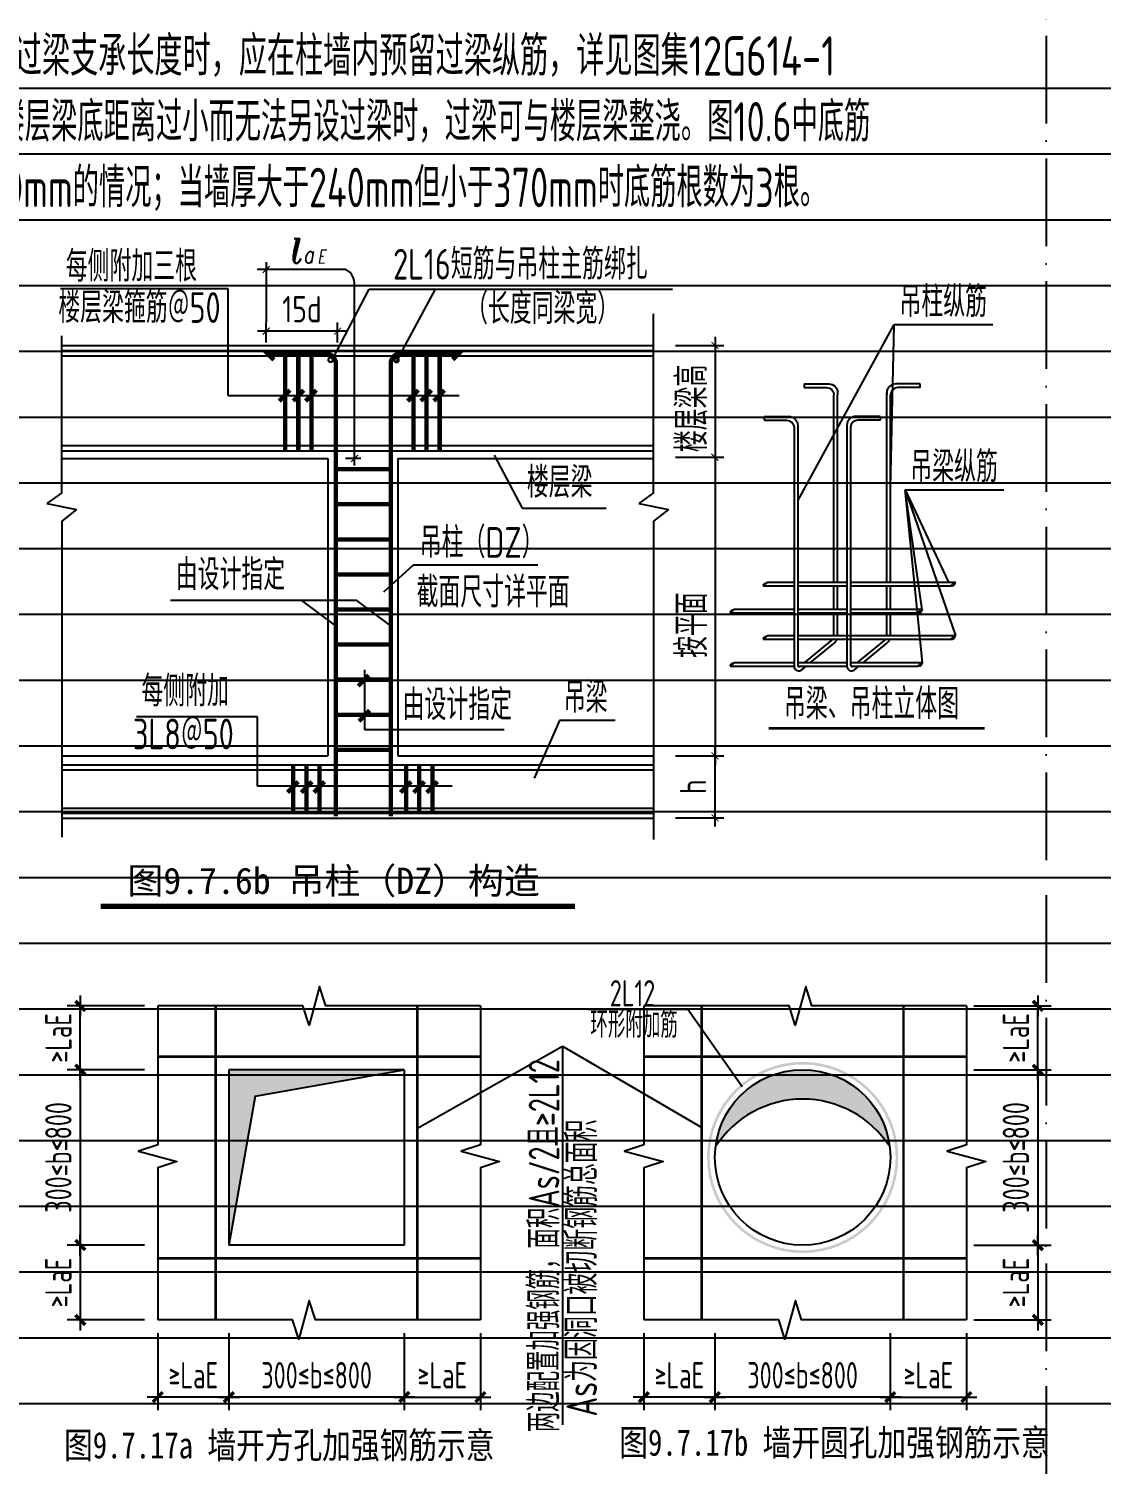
# Model space of a CAD drawing. Extents: x -461650 to 361314, y 245336 to 769729.
# Drawn here: x -317993 to -305765, y 685979 to 702361 of the extents above; entities that cross this region are included whole.
import ezdxf
from ezdxf.enums import TextEntityAlignment as Align

# ---------------------------------------------------------------- set-up
doc = ezdxf.new("R2010")
doc.units = 0
doc.header["$LTSCALE"] = 1000
doc.linetypes.add('D1', pattern=[14, 10, -2, 0, -2])
doc.layers.get('0').update_dxf_attribs({"linetype": 'CONTINUOUS'})
doc.layers.get('DEFPOINTS').update_dxf_attribs({"linetype": 'CONTINUOUS'})
doc.layers.add('S-1-TEXT', color=7, linetype='CONTINUOUS', lineweight=18)
for name, color, linetype in [('S-DETL-DIM', 151, 'CONTINUOUS'), ('S-DETL-HATCH', 253, 'CONTINUOUS'), ('S-DETL-LINE1', 2, 'CONTINUOUS'), ('S-DETL-RBAR', 1, 'CONTINUOUS'), ('S-DETL-TEXT', 7, 'CONTINUOUS')]:
    doc.layers.add(name, color=color, linetype=linetype)
doc.styles.add('-仿宋_GB2312', font='tssdeng2.shx', dxfattribs={"width": 0.8, "height": 300, "bigfont": '@extfont2.shx'})
doc.styles.add('TS', font='tssdeng.shx', dxfattribs={"width": 0.7, "bigfont": 'tssdchn.shx'})
doc.styles.add('TSSD_DIMENSION', font='Tssdeng.shx', dxfattribs={"width": 0.7, "bigfont": 'tssdchn.shx'})
doc.styles.add('TSSD_REIN', font='tssdeng.shx', dxfattribs={"width": 0.7, "height": 300, "bigfont": 'tssdchn.shx'})
doc.styles.add('zhh1', font='italict.shx', dxfattribs={"bigfont": 'hztxt.shx'})
doc.styles.add('黑体', font='simhei.ttf')
doc.dimstyles.new('DIM25', dxfattribs={"dimtxt": 300, "dimasz": 0.8, "dimexe": 150, "dimexo": 150, "dimgap": 100, "dimtad": 1, "dimdec": 0, "dimlfac": 0.25, "dimrnd": 1, "dimzin": 0, "dimdsep": 46, "dimtxsty": 'TS', "dimblk": '_DIMX', "dimcen": 0, "dimclrd": 256, "dimclre": 256, "dimclrt": 43, "dimadec": 1, "dimazin": 0, "dimtfac": 1, "dimtdec": 0, "dimtix": 1, "dimtmove": 2, "dimatfit": 3, "dimldrblk": 'ARCHTICK', "dimfxl": 0, "dimtolj": 1, "dimtzin": 1, "dimarcsym": 0})
doc.dimstyles.new('TSSD_100_100$0', dxfattribs={"dimtxt": 300, "dimasz": 80, "dimexe": 100, "dimexo": 250, "dimgap": 100, "dimtad": 1, "dimdec": 0, "dimzin": 0, "dimdsep": 46, "dimtxsty": 'TSSD_DIMENSION', "dimblk": 'ARCHTICK', "dimcen": 0, "dimdle": 100, "dimclrd": 3, "dimclre": 3, "dimclrt": 7, "dimadec": 0, "dimazin": 0, "dimtfac": 1, "dimtdec": 0, "dimtix": 1, "dimtmove": 2, "dimatfit": 3, "dimldrblk": 'ARCHTICK', "dimfxl": 0, "dimtolj": 1, "dimtzin": 0, "dimarcsym": 0})

# ---------------------------------------------------------------- blocks, each defined once
blk = doc.blocks.new('_DIMX')
blk.add_line((-150, 0), (150, 0))
at = {"const_width": 50}
blk.add_lwpolyline([(-70, -70), (70, 70)], dxfattribs=at)
blk = doc.blocks.new('*D2181')
at = {"layer": 'DEFPOINTS', "color": 0}
for p in [(-310170, 687637), (-308170, 687637), (-310170, 686756)]:
    blk.add_point(p, dxfattribs=at)
at = {"layer": 'S-DETL-DIM', "lineweight": -2}
for p, q in [((-310170, 687487), (-310170, 686606)), ((-308170, 687487), (-308170, 686606)), ((-308170, 686756), (-310169, 686756))]:
    blk.add_line(p, q, dxfattribs=at)
at = {"layer": 'S-DETL-DIM', "lineweight": -2, "xscale": 0.8, "yscale": 0.8, "zscale": 0.8, "rotation": 180}
blk.add_blockref('_DIMX', (-310170, 686756), dxfattribs=at)
at = {"layer": 'S-DETL-DIM', "lineweight": -2, "xscale": 0.8, "yscale": 0.8, "zscale": 0.8}
blk.add_blockref('_DIMX', (-308170, 686756), dxfattribs=at)
at = {"layer": 'S-DETL-DIM', "color": 43, "insert": (-309170, 687006), "char_height": 300, "attachment_point": 5, "style": 'TS'}
blk.add_mtext('\\A1;300≤b≤800', dxfattribs=at)
blk = doc.blocks.new('_ArchTick')
at = {"color": 0, "linetype": 'ByBlock', "const_width": 0.15}
blk.add_lwpolyline([(-0.5, -0.5), (0.5, 0.5)], dxfattribs=at)
blk = doc.blocks.new('*D2182')
at = {"layer": 'DEFPOINTS', "color": 0}
for p in [(-310981, 687637), (-310170, 687637), (-310981, 686756)]:
    blk.add_point(p, dxfattribs=at)
at = {"layer": 'S-DETL-DIM', "lineweight": -2}
for p, q in [((-310981, 687487), (-310981, 686606)), ((-310170, 687487), (-310170, 686606)), ((-310170, 686756), (-310981, 686756))]:
    blk.add_line(p, q, dxfattribs=at)
at = {"layer": 'S-DETL-DIM', "lineweight": -2, "xscale": 0.8, "yscale": 0.8, "zscale": 0.8, "rotation": 180}
blk.add_blockref('_DIMX', (-310981, 686756), dxfattribs=at)
at = {"layer": 'S-DETL-DIM', "lineweight": -2, "xscale": 0.8, "yscale": 0.8, "zscale": 0.8}
blk.add_blockref('_DIMX', (-310170, 686756), dxfattribs=at)
at = {"layer": 'S-DETL-DIM', "color": 43, "insert": (-310575, 687006), "char_height": 300, "attachment_point": 5, "style": 'TS'}
blk.add_mtext('\\A1;≥LaE', dxfattribs=at)
blk = doc.blocks.new('*D2183')
at = {"layer": 'DEFPOINTS', "color": 0}
for p in [(-308170, 687637), (-307303, 687637), (-307303, 686756)]:
    blk.add_point(p, dxfattribs=at)
at = {"layer": 'S-DETL-DIM', "lineweight": -2}
for p, q in [((-308170, 687487), (-308170, 686606)), ((-307303, 687487), (-307303, 686606)), ((-308169, 686756), (-307303, 686756))]:
    blk.add_line(p, q, dxfattribs=at)
at = {"layer": 'S-DETL-DIM', "lineweight": -2, "xscale": 0.8, "yscale": 0.8, "zscale": 0.8, "rotation": 180}
blk.add_blockref('_DIMX', (-308170, 686756), dxfattribs=at)
at = {"layer": 'S-DETL-DIM', "lineweight": -2, "xscale": 0.8, "yscale": 0.8, "zscale": 0.8}
blk.add_blockref('_DIMX', (-307303, 686756), dxfattribs=at)
at = {"layer": 'S-DETL-DIM', "color": 43, "insert": (-307736, 687006), "char_height": 300, "attachment_point": 5, "style": 'TS'}
blk.add_mtext('\\A1;≥LaE', dxfattribs=at)
blk = doc.blocks.new('*D2184')
at = {"layer": 'DEFPOINTS', "color": 0}
for p in [(-307369, 688490), (-307369, 687637), (-306488, 687637)]:
    blk.add_point(p, dxfattribs=at)
at = {"layer": 'S-DETL-DIM', "lineweight": -2}
for p, q in [((-307219, 688490), (-306338, 688490)), ((-306488, 688489), (-306488, 687638)), ((-307219, 687637), (-306338, 687637))]:
    blk.add_line(p, q, dxfattribs=at)
at = {"layer": 'S-DETL-DIM', "lineweight": -2, "xscale": 0.8, "yscale": 0.8, "zscale": 0.8}
for p, rotation in [((-306488, 688490), 90), ((-306488, 687637), 270)]:
    blk.add_blockref('_DIMX', p, dxfattribs=dict(at, rotation=rotation))
at = {"layer": 'S-DETL-DIM', "color": 43, "insert": (-306738, 688063), "char_height": 300, "attachment_point": 5, "rotation": 90, "style": 'TS'}
blk.add_mtext('\\A1;≥LaE', dxfattribs=at)
blk = doc.blocks.new('*D2185')
at = {"layer": 'DEFPOINTS', "color": 0}
for p in [(-307369, 691217), (-306488, 691217), (-307369, 690490)]:
    blk.add_point(p, dxfattribs=at)
at = {"layer": 'S-DETL-DIM', "lineweight": -2}
for p, q in [((-307219, 691217), (-306338, 691217)), ((-306488, 691218), (-306488, 691219)), ((-306488, 690490), (-306488, 691217)), ((-307219, 690490), (-306338, 690490)), ((-306488, 690489), (-306488, 690488))]:
    blk.add_line(p, q, dxfattribs=at)
at = {"layer": 'S-DETL-DIM', "lineweight": -2, "xscale": 0.8, "yscale": 0.8, "zscale": 0.8}
for p, rotation in [((-306488, 691217), 270), ((-306488, 690490), 90)]:
    blk.add_blockref('_DIMX', p, dxfattribs=dict(at, rotation=rotation))
at = {"layer": 'S-DETL-DIM', "color": 43, "insert": (-306738, 690853), "char_height": 300, "attachment_point": 5, "rotation": 90, "style": 'TS'}
blk.add_mtext('\\A1;≥LaE', dxfattribs=at)
blk = doc.blocks.new('*D2186')
at = {"layer": 'DEFPOINTS', "color": 0}
for p in [(-307369, 690490), (-307369, 688490), (-306488, 688490)]:
    blk.add_point(p, dxfattribs=at)
at = {"layer": 'S-DETL-DIM', "lineweight": -2}
for p, q in [((-307219, 690490), (-306338, 690490)), ((-306488, 690489), (-306488, 688490)), ((-307219, 688490), (-306338, 688490))]:
    blk.add_line(p, q, dxfattribs=at)
at = {"layer": 'S-DETL-DIM', "lineweight": -2, "xscale": 0.8, "yscale": 0.8, "zscale": 0.8}
for p, rotation in [((-306488, 690490), 90), ((-306488, 688490), 270)]:
    blk.add_blockref('_DIMX', p, dxfattribs=dict(at, rotation=rotation))
at = {"layer": 'S-DETL-DIM', "color": 43, "insert": (-306738, 689490), "char_height": 300, "attachment_point": 5, "rotation": 90, "style": 'TS'}
blk.add_mtext('\\A1;300≤b≤800', dxfattribs=at)
blk = doc.blocks.new('*D2187')
at = {"layer": 'DEFPOINTS', "color": 0}
for p in [(-315711, 687637), (-313711, 687637), (-315711, 686756)]:
    blk.add_point(p, dxfattribs=at)
at = {"layer": 'S-DETL-DIM', "lineweight": -2}
for p, q in [((-315711, 687487), (-315711, 686606)), ((-313711, 687487), (-313711, 686606)), ((-313712, 686756), (-315710, 686756))]:
    blk.add_line(p, q, dxfattribs=at)
at = {"layer": 'S-DETL-DIM', "lineweight": -2, "xscale": 0.8, "yscale": 0.8, "zscale": 0.8, "rotation": 180}
blk.add_blockref('_DIMX', (-315711, 686756), dxfattribs=at)
at = {"layer": 'S-DETL-DIM', "lineweight": -2, "xscale": 0.8, "yscale": 0.8, "zscale": 0.8}
blk.add_blockref('_DIMX', (-313711, 686756), dxfattribs=at)
at = {"layer": 'S-DETL-DIM', "color": 43, "insert": (-314711, 687006), "char_height": 300, "attachment_point": 5, "style": 'TS'}
blk.add_mtext('\\A1;300≤b≤800', dxfattribs=at)
blk = doc.blocks.new('*D2188')
at = {"layer": 'DEFPOINTS', "color": 0}
for p in [(-316523, 687637), (-315711, 687637), (-316523, 686756)]:
    blk.add_point(p, dxfattribs=at)
at = {"layer": 'S-DETL-DIM', "lineweight": -2}
for p, q in [((-316523, 687487), (-316523, 686606)), ((-315711, 687487), (-315711, 686606)), ((-315712, 686756), (-316522, 686756))]:
    blk.add_line(p, q, dxfattribs=at)
at = {"layer": 'S-DETL-DIM', "lineweight": -2, "xscale": 0.8, "yscale": 0.8, "zscale": 0.8, "rotation": 180}
blk.add_blockref('_DIMX', (-316523, 686756), dxfattribs=at)
at = {"layer": 'S-DETL-DIM', "lineweight": -2, "xscale": 0.8, "yscale": 0.8, "zscale": 0.8}
blk.add_blockref('_DIMX', (-315711, 686756), dxfattribs=at)
at = {"layer": 'S-DETL-DIM', "color": 43, "insert": (-316117, 687006), "char_height": 300, "attachment_point": 5, "style": 'TS'}
blk.add_mtext('\\A1;≥LaE', dxfattribs=at)
blk = doc.blocks.new('*D2189')
at = {"layer": 'DEFPOINTS', "color": 0}
for p in [(-313711, 687637), (-312844, 687637), (-312844, 686756)]:
    blk.add_point(p, dxfattribs=at)
at = {"layer": 'S-DETL-DIM', "lineweight": -2}
for p, q in [((-313711, 687487), (-313711, 686606)), ((-312844, 687487), (-312844, 686606)), ((-313710, 686756), (-312845, 686756))]:
    blk.add_line(p, q, dxfattribs=at)
at = {"layer": 'S-DETL-DIM', "lineweight": -2, "xscale": 0.8, "yscale": 0.8, "zscale": 0.8, "rotation": 180}
blk.add_blockref('_DIMX', (-313711, 686756), dxfattribs=at)
at = {"layer": 'S-DETL-DIM', "lineweight": -2, "xscale": 0.8, "yscale": 0.8, "zscale": 0.8}
blk.add_blockref('_DIMX', (-312844, 686756), dxfattribs=at)
at = {"layer": 'S-DETL-DIM', "color": 43, "insert": (-313278, 687006), "char_height": 300, "attachment_point": 5, "style": 'TS'}
blk.add_mtext('\\A1;≥LaE', dxfattribs=at)
blk = doc.blocks.new('*D2190')
at = {"layer": 'DEFPOINTS', "color": 0}
for p in [(-316523, 688490), (-317405, 687637), (-316523, 687637)]:
    blk.add_point(p, dxfattribs=at)
at = {"layer": 'S-DETL-DIM', "lineweight": -2}
for p, q in [((-316673, 688490), (-317555, 688490)), ((-317405, 688489), (-317405, 687638)), ((-316673, 687637), (-317555, 687637))]:
    blk.add_line(p, q, dxfattribs=at)
at = {"layer": 'S-DETL-DIM', "lineweight": -2, "xscale": 0.8, "yscale": 0.8, "zscale": 0.8}
for p, rotation in [((-317405, 688490), 90), ((-317405, 687637), 270)]:
    blk.add_blockref('_DIMX', p, dxfattribs=dict(at, rotation=rotation))
at = {"layer": 'S-DETL-DIM', "color": 43, "insert": (-317655, 688063), "char_height": 300, "attachment_point": 5, "rotation": 90, "style": 'TS'}
blk.add_mtext('\\A1;≥LaE', dxfattribs=at)
blk = doc.blocks.new('*D2191')
at = {"layer": 'DEFPOINTS', "color": 0}
for p in [(-317405, 691217), (-316523, 691217), (-316523, 690490)]:
    blk.add_point(p, dxfattribs=at)
at = {"layer": 'S-DETL-DIM', "lineweight": -2}
for p, q in [((-316673, 691217), (-317555, 691217)), ((-317405, 691218), (-317405, 691219)), ((-317405, 690490), (-317405, 691217)), ((-316673, 690490), (-317555, 690490)), ((-317405, 690489), (-317405, 690488))]:
    blk.add_line(p, q, dxfattribs=at)
at = {"layer": 'S-DETL-DIM', "lineweight": -2, "xscale": 0.8, "yscale": 0.8, "zscale": 0.8}
for p, rotation in [((-317405, 691217), 270), ((-317405, 690490), 90)]:
    blk.add_blockref('_DIMX', p, dxfattribs=dict(at, rotation=rotation))
at = {"layer": 'S-DETL-DIM', "color": 43, "insert": (-317655, 690853), "char_height": 300, "attachment_point": 5, "rotation": 90, "style": 'TS'}
blk.add_mtext('\\A1;≥LaE', dxfattribs=at)
blk = doc.blocks.new('*D2192')
at = {"layer": 'DEFPOINTS', "color": 0}
for p in [(-316523, 690490), (-317405, 688490), (-316523, 688490)]:
    blk.add_point(p, dxfattribs=at)
at = {"layer": 'S-DETL-DIM', "lineweight": -2}
for p, q in [((-316673, 690490), (-317555, 690490)), ((-317405, 690489), (-317405, 688490)), ((-316673, 688490), (-317555, 688490))]:
    blk.add_line(p, q, dxfattribs=at)
at = {"layer": 'S-DETL-DIM', "lineweight": -2, "xscale": 0.8, "yscale": 0.8, "zscale": 0.8}
for p, rotation in [((-317405, 690490), 90), ((-317405, 688490), 270)]:
    blk.add_blockref('_DIMX', p, dxfattribs=dict(at, rotation=rotation))
at = {"layer": 'S-DETL-DIM', "color": 43, "insert": (-317655, 689490), "char_height": 300, "attachment_point": 5, "rotation": 90, "style": 'TS'}
blk.add_mtext('\\A1;300≤b≤800', dxfattribs=at)
blk = doc.blocks.new('*D2204')
at = {"layer": 'DEFPOINTS', "color": 0}
for p in [(-310869, 694069), (-310869, 693363), (-310169, 693363)]:
    blk.add_point(p, dxfattribs=at)
at = {"layer": 'S-DETL-DIM', "color": 3, "lineweight": -2}
for p, q in [((-310169, 694169), (-310169, 693263)), ((-310619, 694069), (-310069, 694069)), ((-310619, 693363), (-310069, 693363))]:
    blk.add_line(p, q, dxfattribs=at)
at = {"layer": 'S-DETL-DIM', "color": 3, "lineweight": -2, "xscale": 80, "yscale": 80, "zscale": 80}
for p, rotation in [((-310169, 694069), 90), ((-310169, 693363), 270)]:
    blk.add_blockref('_ArchTick', p, dxfattribs=dict(at, rotation=rotation))
at = {"layer": 'S-DETL-DIM', "color": 7, "insert": (-310419, 693716), "char_height": 300, "attachment_point": 5, "rotation": 90, "style": '-仿宋_GB2312'}
blk.add_mtext('\\A1;h', dxfattribs=at)
blk = doc.blocks.new('*D2205')
at = {"layer": 'DEFPOINTS', "color": 0}
for p in [(-315285, 698913), (-315285, 698534), (-314471, 698534)]:
    blk.add_point(p, dxfattribs=at)
at = {"layer": 'S-DETL-DIM', "color": 3, "lineweight": -2}
for p, q in [((-314371, 698913), (-315385, 698913)), ((-315285, 698784), (-315285, 699013)), ((-314471, 698784), (-314471, 699013))]:
    blk.add_line(p, q, dxfattribs=at)
at = {"layer": 'S-DETL-DIM', "color": 3, "lineweight": -2, "xscale": 80, "yscale": 80, "zscale": 80, "rotation": 180}
blk.add_blockref('_ArchTick', (-315285, 698913), dxfattribs=at)
at = {"layer": 'S-DETL-DIM', "color": 3, "lineweight": -2, "xscale": 80, "yscale": 80, "zscale": 80}
blk.add_blockref('_ArchTick', (-314471, 698913), dxfattribs=at)
at = {"layer": 'S-DETL-DIM', "color": 7, "insert": (-314878, 699163), "char_height": 300, "attachment_point": 5, "style": '-仿宋_GB2312'}
blk.add_mtext('\\A1;15d', dxfattribs=at)

msp = doc.modelspace()

# ---------------------------------------------------------------- hatches: boundary and pattern name
at = {"layer": 'S-DETL-HATCH'}
msp.add_hatch(color=256, dxfattribs=at).paths.add_polyline_path([(-315711.2, 690489.62), (-315711.2, 688489.62), (-315411.2, 690189.62), (-313711.2, 690489.62)])
at = {"layer": 'S-DETL-HATCH', "linetype": 'ByBlock'}
msp.add_hatch(color=256, dxfattribs=at).paths.add_polyline_path([(-310161.87, 689613.32, -0.54550239), (-308177.23, 689613.32, 0.88308454)])
at = {"layer": 'S-DETL-RBAR'}
h = msp.add_hatch(color=256, dxfattribs=at)
h.paths.add_polyline_path([(-310259.55, 689489.62, 1), (-308079.55, 689489.62, 1)])
h.paths.add_polyline_path([(-308109.55, 689489.62, -1), (-310229.55, 689489.62, -1)], flags=16)

# ---------------------------------------------------------------- linework, layer by layer
at = {"layer": 'DEFPOINTS', "color": 252, "linetype": 'D1', "ltscale": 0.1}
msp.add_line((-306394.08, 731683.4), (-306394.08, 677683.4), dxfattribs=at)
at = {"layer": 'DEFPOINTS', "color": 252}
for p, q in [((-342738.08, 701683.4), (-269178.08, 701683.4)), ((-342738.08, 700933.4), (-269178.08, 700933.4)), ((-342738.08, 700183.4), (-269178.08, 700183.4)), ((-342738.08, 699433.4), (-269178.08, 699433.4)), ((-342738.08, 698683.4), (-269178.08, 698683.4)), ((-342738.08, 697933.4), (-269178.08, 697933.4)), ((-342738.08, 697183.4), (-269178.08, 697183.4)), ((-342738.08, 696433.4), (-269178.08, 696433.4)), ((-342738.08, 695683.4), (-269178.08, 695683.4)), ((-342738.08, 694933.4), (-269178.08, 694933.4)), ((-342738.08, 694183.4), (-269178.08, 694183.4)), ((-342738.08, 693433.4), (-269178.08, 693433.4)), ((-342738.08, 692683.4), (-269178.08, 692683.4)), ((-342738.08, 691933.4), (-269178.08, 691933.4)), ((-342738.08, 691183.4), (-269178.08, 691183.4)), ((-342738.08, 690433.4), (-269178.08, 690433.4)), ((-342738.08, 689683.4), (-269178.08, 689683.4)), ((-342738.08, 688933.4), (-269178.08, 688933.4)), ((-342738.08, 688183.4), (-269178.08, 688183.4)), ((-342738.08, 687433.4), (-269178.08, 687433.4)), ((-342738.08, 686683.4), (-269178.08, 686683.4))]:
    msp.add_line(p, q, dxfattribs=at)
at = {"layer": 'S-DETL-DIM'}
for p, q in [((-315285.25, 699699.11), (-315285.25, 699013.37)), ((-314377.74, 699616.29), (-315387.96, 699616.29)), ((-314277.74, 697379.54), (-314277.74, 699434.41)), ((-314208.04, 697461.17), (-314382.7, 697461.17))]:
    msp.add_line(p, q, dxfattribs=at)
at = {"layer": 'S-DETL-DIM', "linetype": 'ByBlock'}
for p, q in [((-310868.8, 697070.27), (-310868.8, 699110.47)), ((-317617.15, 697070.27), (-317617.15, 698859.31)), ((-317617.15, 697070.27), (-317786.83, 696948.91)), ((-310868.8, 697070.27), (-311038.48, 696948.91)), ((-317786.83, 696948.91), (-317448.07, 696878.64)), ((-311038.48, 696948.91), (-310699.72, 696878.64)), ((-317448.07, 696878.64), (-317617.15, 696744.51)), ((-317617.15, 696744.51), (-317617.15, 693142.99)), ((-310699.72, 696878.64), (-310868.8, 696744.51)), ((-310868.8, 696744.51), (-310868.8, 693113.85))]:
    msp.add_line(p, q, dxfattribs=at)
at = {"layer": 'S-DETL-DIM', "color": 3}
for p, q in [((-310618.8, 698748.84), (-310068.74, 698748.84)), ((-310168.74, 698848.84), (-310168.74, 697373.89)), ((-310168.74, 697573.89), (-310168.74, 693968.73)), ((-310618.8, 697473.89), (-310068.74, 697473.89)), ((-310618.8, 697473.89), (-310068.74, 697473.89)), ((-310618.8, 694068.73), (-310068.74, 694068.73))]:
    msp.add_line(p, q, dxfattribs=at)
at = {"layer": 'S-DETL-DIM'}
for points in [[(-312844.15, 691217.18), (-314606.67, 691217.18), (-314676.67, 691437.18), (-314796.67, 690997.18), (-314866.67, 691217.18), (-316522.99, 691217.18)], [(-307302.51, 691217.18), (-309065.02, 691217.18), (-309135.02, 691437.18), (-309255.02, 690997.18), (-309325.02, 691217.18), (-310981.34, 691217.18)], [(-316522.99, 691217.18), (-316522.99, 689632.64), (-316742.99, 689562.64), (-316302.99, 689442.64), (-316522.99, 689372.64), (-316522.99, 687637.32)], [(-312844.15, 691217.18), (-312844.15, 689632.64), (-313064.15, 689562.64), (-312624.15, 689442.64), (-312844.15, 689372.64), (-312844.15, 687637.32)], [(-310981.34, 691217.18), (-310981.34, 689632.64), (-311201.34, 689562.64), (-310761.34, 689442.64), (-310981.34, 689372.64), (-310981.34, 687637.32)], [(-307302.51, 691217.18), (-307302.51, 689632.64), (-307522.51, 689562.64), (-307082.51, 689442.64), (-307302.51, 689372.64), (-307302.51, 687637.32)], [(-312844.15, 687637.32), (-314724.56, 687637.32), (-314794.56, 687857.32), (-314914.56, 687417.32), (-314984.56, 687637.32), (-316522.99, 687637.32)], [(-307302.51, 687637.32), (-309182.91, 687637.32), (-309252.91, 687857.32), (-309372.91, 687417.32), (-309442.91, 687637.32), (-310981.34, 687637.32)]]:
    msp.add_lwpolyline(points, dxfattribs=at)
msp.add_arc((-314462.69, 699451.17), 185.69, 354.91157, 62.774283, dxfattribs=at)
at = {"layer": 'S-DETL-HATCH', "linetype": 'ByBlock'}
for q in [(-313711.2, 690489.62), (-315711.2, 688489.62)]:
    msp.add_line((-315411.2, 690189.62), q, dxfattribs=at)
msp.add_arc((-309169.55, 688974.43), 1180.2, 32.774855, 147.225145, dxfattribs=at)
at = {"layer": 'S-DETL-LINE1', "linetype": 'ByBlock'}
for p, q in [((-317617.15, 698747.02), (-310868.8, 698747.02)), ((-317617.15, 697461.17), (-314583.13, 697461.17)), ((-313783.13, 697461.17), (-310868.8, 697461.17)), ((-317617.15, 694068.73), (-314583.13, 694068.73)), ((-313783.13, 694068.73), (-310868.8, 694068.73)), ((-317617.15, 693357.42), (-310868.8, 693357.42))]:
    msp.add_line(p, q, dxfattribs=at)
at = {"layer": 'S-DETL-LINE1'}
for p, q in [((-314583.13, 697461.17), (-314583.13, 694068.73)), ((-313783.13, 697461.17), (-313783.13, 694068.73)), ((-313711.2, 690489.62), (-315711.2, 690489.62)), ((-315711.2, 690489.62), (-315711.2, 688489.62)), ((-313711.2, 690489.62), (-313711.2, 688489.62)), ((-313711.2, 688489.62), (-315711.2, 688489.62))]:
    msp.add_line(p, q, dxfattribs=at)
msp.add_circle((-309169.55, 689489.62), 1000, dxfattribs=at)
at = {"layer": 'S-DETL-RBAR', "linetype": 'Continuous'}
for p, q in [((-317616.87, 698690.63), (-310868.8, 698690.63)), ((-317616.87, 698632.42), (-310868.8, 698632.42)), ((-317616.87, 697607.21), (-310868.8, 697607.21)), ((-317616.87, 697549), (-310868.8, 697549)), ((-317616.87, 693966.41), (-310868.8, 693966.41)), ((-317616.87, 693908.2), (-310868.8, 693908.2)), ((-317616.87, 693473.49), (-310868.8, 693473.49)), ((-317616.87, 693415.28), (-310868.8, 693415.28))]:
    msp.add_line(p, q, dxfattribs=at)
at = {"layer": 'S-DETL-RBAR'}
for p, q in [((-309151.38, 698311.74), (-309151.38, 698269.74)), ((-307829.02, 698269.74), (-307829.02, 698311.74)), ((-309606.86, 697939.86), (-309606.86, 697897.86)), ((-308284.51, 697939.86), (-308284.51, 697897.86)), ((-309618.49, 696006.84), (-309267.86, 696006.84)), ((-309567.05, 696048.84), (-309267.86, 696048.84)), ((-309225.86, 696048.84), (-308665.51, 696048.84)), ((-309225.86, 696006.84), (-308665.51, 696006.84)), ((-308623.51, 696048.84), (-307428.68, 696048.84)), ((-308623.51, 696006.84), (-307480.12, 696006.84)), ((-309994.49, 695699.85), (-309267.86, 695699.85)), ((-309943.04, 695741.85), (-309267.86, 695741.85)), ((-309225.86, 695741.85), (-308665.51, 695741.85)), ((-309225.86, 695699.85), (-308665.51, 695699.85)), ((-308623.51, 695741.85), (-307804.67, 695741.85)), ((-308623.51, 695699.85), (-307856.11, 695699.85)), ((-309567.05, 695440.65), (-309267.86, 695440.65)), ((-309225.86, 695440.65), (-307428.68, 695440.65)), ((-309618.49, 695398.65), (-309267.84, 695398.65)), ((-309218.95, 695398.65), (-307480.12, 695398.65)), ((-309943.04, 695133.66), (-309267.86, 695133.66)), ((-309225.86, 695133.66), (-308665.51, 695133.66)), ((-308623.51, 695133.66), (-307804.67, 695133.66)), ((-309994.49, 695091.66), (-309267.84, 695091.66)), ((-309218.95, 695091.66), (-308665.48, 695091.66)), ((-308616.6, 695091.66), (-307856.11, 695091.66))]:
    msp.add_line(p, q, dxfattribs=at)
for points, const_width in [([(-314614.11, 698660.91), (-315274.13, 698660.91), (-315197.58, 698585.47)], 50), ([(-315069.51, 698631.55), (-315069.51, 697549)], 50), ([(-314919.51, 698631.55), (-314919.51, 697549)], 50), ([(-314769.51, 698631.55), (-314769.51, 697549)], 50), ([(-314490.46, 693380.13), (-314490.46, 698540.4)], 50), ([(-313865.95, 693380.13), (-313865.95, 698540.4)], 50), ([(-313742.63, 698663.45), (-313082.62, 698663.45), (-313159.16, 698588)], 50), ([(-313607.87, 698631.55), (-313607.87, 697549)], 50), ([(-313457.87, 698631.55), (-313457.87, 697549)], 50), ([(-313307.87, 698631.55), (-313307.87, 697549)], 50), ([(-314490.46, 697337.93), (-313865.95, 697337.93)], 50), ([(-314490.46, 696937.93), (-313865.95, 696937.93)], 50), ([(-314490.46, 696537.93), (-313865.95, 696537.93)], 50), ([(-314490.46, 696137.93), (-313865.95, 696137.93)], 50), ([(-314490.46, 695737.93), (-313865.95, 695737.93)], 50), ([(-314490.46, 695337.93), (-313865.95, 695337.93)], 50), ([(-314490.46, 694937.93), (-313865.95, 694937.93)], 50), ([(-314490.46, 694537.93), (-313865.95, 694537.93)], 50), ([(-314490.46, 694137.93), (-313865.95, 694137.93)], 50), ([(-314977.18, 693977.19), (-314977.18, 693404.55)], 50), ([(-314827.18, 693977.19), (-314827.18, 693404.55)], 50), ([(-314677.18, 693977.19), (-314677.18, 693404.55)], 50), ([(-313690.64, 693977.19), (-313690.64, 693404.55)], 50), ([(-313540.64, 693977.19), (-313540.64, 693404.55)], 50), ([(-313390.64, 693977.19), (-313390.64, 693404.55)], 50), ([(-315861.2, 687637.32), (-315861.2, 691217.18), (-315861.2, 691217.18)], 30), ([(-313561.2, 687637.32), (-313561.2, 691217.18), (-313561.2, 691217.18)], 30), ([(-310319.55, 687637.32), (-310319.55, 691217.18)], 30), ([(-308019.55, 687637.32), (-308019.55, 691217.18)], 30), ([(-312844.15, 690639.62), (-316522.99, 690639.62), (-316522.99, 690639.62)], 30), ([(-307302.51, 690639.62), (-310981.34, 690639.62)], 30), ([(-312844.15, 688339.62), (-316522.99, 688339.62), (-316522.99, 688339.62)], 30), ([(-307302.51, 688339.62), (-310981.34, 688339.62)], 30)]:
    msp.add_lwpolyline(points, dxfattribs=dict(at, const_width=const_width))
at = {"layer": 'S-DETL-RBAR', "const_width": 50}
for points in [[(-314490.59, 698536.5, 0.41577888), (-314614.11, 698660.91, 0.12841425)], [(-313866.15, 698539.04, -0.41577888), (-313742.63, 698663.45, -0.12841425)]]:
    msp.add_lwpolyline(points, format="xyb", dxfattribs=at)
for points in [[(-314539.12, 698585.04, 1), (-314564.12, 698585.04, 1)], [(-313787.79, 698582.41, 1), (-313812.79, 698582.41, 1)]]:
    msp.add_lwpolyline(points, format="xyb", close=True, dxfattribs=at)
at = {"layer": 'S-DETL-RBAR'}
for points in [[(-309151.38, 698311.74), (-308872.38, 698311.74, -0.41421356), (-308770.38, 698209.74), (-308770.38, 698185.74)], [(-309151.38, 698269.74), (-308896.38, 698269.74, -0.41421356), (-308812.38, 698185.74)], [(-307829.02, 698311.74), (-308108.02, 698311.74, 0.41421356), (-308210.02, 698209.74), (-308210.02, 698185.74)], [(-307829.02, 698269.74), (-308084.02, 698269.74, 0.41421356), (-308168.02, 698185.74)], [(-309606.86, 697939.86), (-309327.86, 697939.86, -0.41421356), (-309225.86, 697837.86), (-309225.86, 695105.84, 0.63235926), (-309196.47, 695091.9)], [(-309606.86, 697897.86), (-309351.86, 697897.86, -0.41421356), (-309267.86, 697813.86), (-309267.86, 695093.2, 0.63235926), (-309179.71, 695051.37), (-309130.35, 695091.66)], [(-308284.51, 697939.86), (-308563.51, 697939.86, 0.41421356), (-308665.51, 697837.86), (-308665.51, 697813.86)], [(-308284.51, 697897.86), (-308539.51, 697897.86, 0.41421356), (-308623.51, 697813.86)], [(-308665.51, 697837.86), (-308665.51, 695093.2, 0.63235926), (-308577.35, 695051.37), (-308528, 695091.66)], [(-308623.51, 697813.86), (-308623.51, 695105.84, 0.63235926), (-308594.12, 695091.9)], [(-308770.39, 695440.65, 0.00388521), (-308770.38, 695442.51), (-308770.38, 695699.85)], [(-308168.04, 695440.65, 0.00388521), (-308168.02, 695442.51), (-308168.02, 695699.85)], [(-309145.32, 695133.66), (-308838.84, 695383.89, 0.07010633), (-308825.2, 695398.65, 0.07010633)], [(-309078.91, 695133.66), (-308814.48, 695349.56, 0.12867421), (-308778.68, 695398.65, 0.12867421)], [(-308542.97, 695133.66), (-308236.49, 695383.89, 0.07010633), (-308222.85, 695398.65, 0.07010633)], [(-308476.56, 695133.66), (-308212.13, 695349.56, 0.12867421), (-308176.33, 695398.65, 0.12867421)]]:
    msp.add_lwpolyline(points, format="xyb", dxfattribs=at)
for points in [[(-308210.02, 696048.84), (-308210.02, 698209.74)], [(-308210.02, 697939.86), (-308210.02, 698209.74)], [(-308812.38, 696048.84), (-308812.38, 698185.74)], [(-308770.38, 696048.84), (-308770.38, 698185.74)], [(-308168.02, 696048.84), (-308168.02, 698185.74)], [(-308168.02, 697939.86), (-308168.02, 698185.74)], [(-309618.49, 696006.84), (-309567.05, 696048.84)], [(-309618.49, 696006.84), (-309615.86, 696015.89), (-309613.35, 696022.88), (-309610.36, 696028.28), (-309606.28, 696032.6), (-309600.51, 696036.32), (-309592.45, 696039.94), (-309581.5, 696043.95), (-309567.05, 696048.84)], [(-308812.38, 695741.85), (-308812.38, 696006.84)], [(-308770.38, 695741.85), (-308770.38, 696006.84)], [(-308210.02, 695741.85), (-308210.02, 696006.84)], [(-308168.02, 695741.85), (-308168.02, 696006.84)], [(-307480.12, 696006.84), (-307428.68, 696048.84)], [(-307480.12, 696006.84), (-307465.92, 696009.46), (-307455.15, 696011.85), (-307447.2, 696014.5), (-307441.47, 696017.9), (-307437.35, 696022.54), (-307434.25, 696028.92), (-307431.56, 696037.52), (-307428.68, 696048.84)], [(-309994.49, 695699.85), (-309943.04, 695741.85)], [(-309994.49, 695699.85), (-309991.85, 695708.91), (-309989.34, 695715.9), (-309986.35, 695721.3), (-309982.27, 695725.62), (-309976.5, 695729.34), (-309968.45, 695732.96), (-309957.49, 695736.97), (-309943.04, 695741.85)], [(-308812.38, 695440.65), (-308812.38, 695699.85)], [(-308210.02, 695440.65), (-308210.02, 695699.85)], [(-307856.11, 695699.85), (-307804.67, 695741.85)], [(-307856.11, 695699.85), (-307841.91, 695702.48), (-307831.14, 695704.87), (-307823.19, 695707.52), (-307817.46, 695710.92), (-307813.34, 695715.56), (-307810.24, 695721.93), (-307807.55, 695730.53), (-307804.67, 695741.85)], [(-309618.49, 695398.65), (-309567.05, 695440.65)], [(-309618.49, 695398.65), (-309615.86, 695407.71), (-309613.35, 695414.69), (-309610.36, 695420.1), (-309606.28, 695424.41), (-309600.51, 695428.13), (-309592.45, 695431.75), (-309581.5, 695435.76), (-309567.05, 695440.65)], [(-307480.12, 695398.65), (-307428.68, 695440.65)], [(-307480.12, 695398.65), (-307465.92, 695401.27), (-307455.15, 695403.66), (-307447.2, 695406.31), (-307441.47, 695409.71), (-307437.35, 695414.35), (-307434.25, 695420.73), (-307431.56, 695429.33), (-307428.68, 695440.65)], [(-309994.49, 695091.66), (-309943.04, 695133.66)], [(-309994.49, 695091.66), (-309991.85, 695100.72), (-309989.34, 695107.71), (-309986.35, 695113.11), (-309982.27, 695117.43), (-309976.5, 695121.15), (-309968.45, 695124.77), (-309957.49, 695128.78), (-309943.04, 695133.66)], [(-307856.11, 695091.66), (-307804.67, 695133.66)], [(-307856.11, 695091.66), (-307841.91, 695094.29), (-307831.14, 695096.68), (-307823.19, 695099.33), (-307817.46, 695102.73), (-307813.34, 695107.37), (-307810.24, 695113.74), (-307807.55, 695122.34), (-307804.67, 695133.66)]]:
    msp.add_lwpolyline(points, dxfattribs=at)
at = {"layer": 'S-DETL-TEXT'}
for p, q in [((-315718.16, 699394.9), (-317629.58, 699394.9)), ((-315718.16, 698178.09), (-315718.16, 699394.9)), ((-314526.49, 698595.02), (-314110.62, 699393.2)), ((-314110.62, 699393.2), (-310652.87, 699393.2)), ((-313809.04, 698552.85), (-313355.36, 699393.2)), ((-309225.86, 696977.51), (-308125.03, 698987.5)), ((-308168.02, 697129.29), (-308125.03, 698987.5)), ((-308125.03, 698987.5), (-307000.15, 698987.5)), ((-315718.16, 698178.09), (-313085.77, 698178.09)), ((-312364.59, 696894.65), (-312681.98, 697499.85)), ((-307806.11, 695736.19), (-308001.06, 697104.81)), ((-308001.06, 697104.81), (-307506.91, 696048.84)), ((-307804.67, 695133.66), (-308001.06, 697104.81)), ((-308001.06, 697104.81), (-307428.68, 695440.65)), ((-308001.06, 697104.81), (-306876.18, 697104.81)), ((-312364.59, 696894.65), (-311408.81, 696894.65)), ((-313611.71, 696245.42), (-313946.61, 695936.36)), ((-312187.4, 696245.42), (-313611.71, 696245.42)), ((-314253.28, 695839.32), (-316376.72, 695839.32)), ((-314490.46, 695550.66), (-314877.78, 695839.32)), ((-313865.95, 695550.66), (-314253.28, 695839.32)), ((-314165.09, 695048.33), (-314165.09, 694370.5)), ((-315386.32, 694513.42), (-316766.08, 694513.42)), ((-315386.32, 693725.12), (-315386.32, 694513.42)), ((-311942.61, 694471.48), (-312231.6, 693815.73)), ((-311308.73, 694471.48), (-311942.61, 694471.48)), ((-314165.09, 694370.5), (-312573.07, 694370.5)), ((-313165.27, 693725.12), (-315386.32, 693725.12)), ((-313561.2, 689822.65), (-311908.58, 690757.93)), ((-311908.58, 690757.93), (-311908.58, 686439.74)), ((-311908.58, 690757.93), (-310319.55, 689832.61))]:
    msp.add_line(p, q, dxfattribs=at)
at = {"layer": 'S-DETL-TEXT', "color": 0}
for p, q in [((-310480.16, 691177.88), (-311617.95, 691177.88)), ((-309860.36, 690293.6), (-310480.16, 691177.88))]:
    msp.add_line(p, q, dxfattribs=at)
at = {"layer": 'S-DETL-TEXT'}
for points, const_width in [([(-315136.26, 698115.3), (-315015.25, 698239.26)], 50), ([(-314979.02, 698115.3), (-314858, 698239.26)], 50), ([(-314835.9, 698115.3), (-314714.89, 698239.26)], 50), ([(-313673.03, 698115.3), (-313552.01, 698239.26)], 50), ([(-313523.03, 698115.3), (-313402.01, 698239.26)], 50), ([(-313374.51, 698115.3), (-313253.5, 698239.26)], 50), ([(-314237.47, 694865.01), (-314116.45, 694988.98)], 50), ([(-314228.07, 694463.79), (-314107.05, 694587.76)], 50), ([(-307095.54, 694384.73), (-309556.49, 694384.73)], 30), ([(-315042.14, 693650.98), (-314921.12, 693774.95)], 50), ([(-314884.89, 693650.98), (-314763.87, 693774.95)], 50), ([(-314741.78, 693650.98), (-314620.76, 693774.95)], 50), ([(-313754.01, 693650.98), (-313632.99, 693774.95)], 50), ([(-313604.01, 693650.98), (-313482.99, 693774.95)], 50), ([(-313455.49, 693650.98), (-313334.47, 693774.95)], 50), ([(-317174.18, 692354.06), (-311765.57, 692354.06)], 60)]:
    msp.add_lwpolyline(points, dxfattribs=dict(at, const_width=const_width))

# ---------------------------------------------------------------- block references
at = {"layer": 'S-DETL-DIM', "xscale": 80, "yscale": 80, "zscale": 80}
for p in [(-315285.25, 699616.29), (-314277.74, 697461.17)]:
    msp.add_blockref('_ArchTick', p, dxfattribs=at)
at = {"layer": 'S-DETL-DIM', "color": 3, "xscale": 80, "yscale": 80, "zscale": 80}
for p, rotation in [((-310168.74, 698748.84), 90), ((-310168.74, 697473.89), 270), ((-310168.74, 697473.89), 90), ((-310168.74, 694068.73), 270)]:
    msp.add_blockref('_ArchTick', p, dxfattribs=dict(at, rotation=rotation))

# ---------------------------------------------------------------- texts
at = {"layer": 'S-1-TEXT', "style": 'TS'}
for s, width, p in [('   柱墙边填充墙长度小于过梁支承长度时，应在柱墙内预留过梁纵筋，详见图集12G614-1', 0.75, (-321984.01, 701825.83)), ('   第10页；当门窗洞顶至楼层梁底距离过小而无法另设过梁时，过梁可与楼层梁整浇。图10.6中底筋', 0.7, (-321960.63, 701075.83)), ('   根数用于墙厚不大于240mm的情况；当墙厚大于240mm但小于370mm时底筋根数为3根。', 0.7, (-321960.63, 700325.83))]:
    msp.add_text(s, height=450, dxfattribs=dict(at, width=width)).set_placement(p)
at = {"layer": 'S-DETL-TEXT'}
for s, height, style, width, p in [('每侧附加三根', 350, 'TS', 0.75, (-317571.06, 699477.73)), ('2L16短筋与吊柱主筋绑扎', 350, 'TS', 0.75, (-313838.59, 699501.36)), ('楼层梁箍筋＠50', 350, 'TS', 0.75, (-317655.85, 699006.91)), ('（长度同梁宽）', 350, 'TS', 0.75, (-313007.11, 698995.66)), ('吊柱纵筋', 350, 'TS', 0.75, (-308065.31, 699073.71)), ('吊梁纵筋', 350, 'TS', 0.75, (-307941.35, 697191.02)), ('楼层梁', 350, 'TS', 0.75, (-312313.6, 697013.12)), ('吊柱（DZ）', 350, 'TS', 0.75, (-313534.35, 696327.7)), ('由设计指定', 350, 'TS', 0.75, (-316316.65, 695960.25)), (' 截面尺寸详平面', 350, 'TS', 0.75, (-313730.2, 695762.57)), ('每侧附加', 350, 'TS', 0.75, (-316708.35, 694633.87)), ('吊梁', 350, 'TS', 0.75, (-311892.26, 694561.08)), ('由设计指定', 350, 'TS', 0.75, (-313730.2, 694477.13)), ('3L8＠50', 350, 'TS', 0.75, (-316804.3, 694143.95)), ('图9.7.17b 墙开圆孔加强钢筋示意', 300, '黑体', 0.8, (-311259.83, 686088.45)), ('图9.7.17a 墙开方孔加强钢筋示意', 300, '黑体', 0.8, (-317590.17, 686058.11))]:
    msp.add_text(s, height=height, dxfattribs=dict(at, style=style, width=width)).set_placement(p)
at = {"layer": 'S-DETL-TEXT', "color": 0, "style": 'zhh1'}
msp.add_text('l', height=280, rotation=0.812876, dxfattribs=at).set_placement((-315023.28, 699686.24))
at = {"layer": 'S-DETL-TEXT', "color": 0, "style": 'zhh1', "width": 0.7}
for s, height, p in [('a', 200, (-314861.06, 699686.47)), ('E', 150, (-314698.67, 699688.77))]:
    msp.add_text(s, height=height, rotation=0.812876, dxfattribs=at).set_placement(p)
at = {"layer": 'S-DETL-TEXT', "style": 'TS'}
for s, width, p in [('楼层梁高', 0.75, (-310259.08, 697533.26)), (' 按平面', 0.75, (-310259.08, 695026.91)), ('两边配置加强钢筋，面积As/2且≥2L12', 0.7, (-311942.64, 686356.55)), ('As为因洞口被切断钢筋总面积', 0.75, (-311513.53, 686534.26))]:
    msp.add_text(s, height=350, rotation=90, dxfattribs=dict(at, width=width)).set_placement(p)
at = {"layer": 'S-DETL-TEXT', "style": 'TS', "width": 0.75}
msp.add_text('吊梁、吊柱立体图', height=350, dxfattribs=at).set_placement((-308384.52, 694487.59), align=Align.CENTER)
at = {"layer": 'S-DETL-TEXT', "style": '黑体'}
msp.add_text('图9.7.6b 吊柱（DZ）构造', height=300, dxfattribs=at).set_placement((-314517.56, 692650.29), align=Align.MIDDLE)
at = {"layer": 'S-DETL-TEXT', "color": 0, "style": 'TSSD_REIN', "width": 0.7}
for s, p in [('2L12', (-311368.03, 691211.94)), ('环形附加筋', (-311590.08, 690854.89))]:
    msp.add_text(s, height=300, dxfattribs=at).set_placement(p)

# ---------------------------------------------------------------- dimensions: what is measured, and where the dimension line sits
at = {"layer": 'S-DETL-DIM'}
for base, p1, p2, angle, text, picture, middle in [((-315285.25, 698913.37), (-314470.5, 698533.71), (-315285.25, 698533.71), 180, '15d', '*D2205', (-314877.87, 699163.37)), ((-310168.74, 693362.62), (-310868.8, 694068.73), (-310868.8, 693362.62), 90, 'h', '*D2204', (-310418.74, 693715.67))]:
    dim = msp.add_linear_dim(base=base, p1=p1, p2=p2, angle=angle, text=text, dimstyle='TSSD_100_100$0', override={"dimtxt": 250, "dimtxsty": '-仿宋_GB2312'}, dxfattribs=at)
    dim.commit()
    dim.dimension.update_dxf_attribs({"geometry": picture, "text_midpoint": middle})
for base, p1, p2, angle, text, picture, middle in [((-317404.58, 691217.18), (-316522.99, 690489.62), (-316522.99, 691217.18), 270, '≥LaE', '*D2191', (-317654.58, 690853.4)), ((-306487.56, 691217.18), (-307369.15, 690489.62), (-307369.15, 691217.18), 270, '≥LaE', '*D2185', (-306737.56, 690853.4)), ((-317404.58, 688489.62), (-316522.99, 690489.62), (-316522.99, 688489.62), 90, '300≤b≤800', '*D2192', (-317654.58, 689489.62)), ((-306487.56, 688489.62), (-307369.15, 690489.62), (-307369.15, 688489.62), 90, '300≤b≤800', '*D2186', (-306737.56, 689489.62)), ((-317404.58, 687637.32), (-316522.99, 688489.62), (-316522.99, 687637.32), 90, '≥LaE', '*D2190', (-317654.58, 688063.47)), ((-306487.56, 687637.32), (-307369.15, 688489.62), (-307369.15, 687637.32), 90, '≥LaE', '*D2184', (-306737.56, 688063.47)), ((-312844.15, 686755.73), (-313711.2, 687637.32), (-312844.15, 687637.32), 180, '≥LaE', '*D2189', (-313277.68, 687005.73)), ((-307302.51, 686755.73), (-308169.55, 687637.32), (-307302.51, 687637.32), 180, '≥LaE', '*D2183', (-307736.03, 687005.73))]:
    dim = msp.add_linear_dim(base=base, p1=p1, p2=p2, angle=angle, text=text, dimstyle='DIM25', dxfattribs=at)
    dim.commit()
    dim.dimension.update_dxf_attribs({"geometry": picture, "text_midpoint": middle})
for base, p1, p2, text, picture, middle in [((-316522.99, 686755.73), (-315711.2, 687637.32), (-316522.99, 687637.32), '≥LaE', '*D2188', (-316117.09, 687005.73)), ((-315711.2, 686755.73), (-313711.2, 687637.32), (-315711.2, 687637.32), '300≤b≤800', '*D2187', (-314711.2, 687005.73)), ((-310981.34, 686755.73), (-310169.55, 687637.32), (-310981.34, 687637.32), '≥LaE', '*D2182', (-310575.45, 687005.73)), ((-310169.55, 686755.73), (-308169.55, 687637.32), (-310169.55, 687637.32), '300≤b≤800', '*D2181', (-309169.55, 687005.73))]:
    dim = msp.add_linear_dim(base=base, p1=p1, p2=p2, text=text, dimstyle='DIM25', dxfattribs=at)
    dim.commit()
    dim.dimension.update_dxf_attribs({"geometry": picture, "text_midpoint": middle})

doc.saveas('drawing.dxf')
